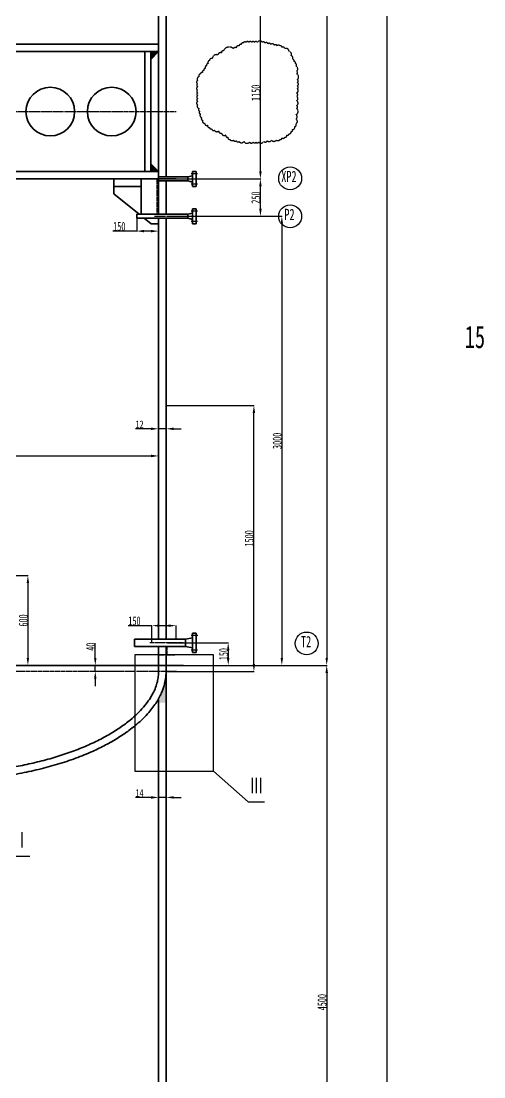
# Model space of a CAD drawing. Header units: millimetres. Extents: x -8910 to 8910, y -12615 to 12615.
# Drawn here: x -4188 to -1098, y -8337 to -1284 of the extents above; entities that cross this region are included whole.
import ezdxf

# ---------------------------------------------------------------- set-up
doc = ezdxf.new("R2010")
doc.units = ezdxf.units.MM
doc.linetypes.add('EB_DASHDOT', pattern=[39, 30, -3, 3, -3])
for name, color, linetype, lineweight in [('CAXA0', 7, 'Continuous', 35), ('CAXA1', 1, 'EB_DASHDOT', 25), ('CAXA3', 7, 'Continuous', 25), ('CAXA4', 2, 'Continuous', 25)]:
    doc.layers.add(name, color=color, linetype=linetype, lineweight=lineweight)
doc.styles.add('标准', font='SIMFANG.TTF', dxfattribs={"width": 0.667})
doc.dimstyles.new('机械', dxfattribs={"dimtxt": 50, "dimasz": 50, "dimexe": 10, "dimexo": 5, "dimgap": 5, "dimtad": 1, "dimdec": 0, "dimdsep": 46, "dimtxsty": '标准', "dimcen": 0, "dimdle": 6, "dimazin": 2, "dimtfac": 1, "dimtdec": 0, "dimtmove": 0, "dimatfit": 3, "dimldrblk": 'NONE', "dimfxl": 1, "dimtolj": 1, "dimtzin": 0, "dimarcsym": 0})
doc.dimstyles.new('标准', dxfattribs={"dimtxt": 3.5, "dimasz": 3.5, "dimexe": 2, "dimexo": 0, "dimtad": 1, "dimdec": 1, "dimdsep": 46, "dimtxsty": '标准', "dimcen": 0, "dimdle": 4, "dimazin": 2, "dimtfac": 1, "dimtdec": 1, "dimtmove": 0, "dimatfit": 3, "dimldrblk": 'NONE', "dimfxl": 1, "dimtolj": 1, "dimtzin": 0, "dimarcsym": 0})

# ---------------------------------------------------------------- blocks, each defined once
blk = doc.blocks.new('*D104')
at = {"layer": 'CAXA4', "color": 0, "lineweight": -2}
for p, q in [((-3153.3, -1188.1), (-2588, -1188.1)), ((-2590, -2288.1), (-2590, -1238.1)), ((-3179.8, -2338.1), (-2588, -2338.1))]:
    blk.add_line(p, q, dxfattribs=at)
at = {"layer": 'CAXA4', "color": 0}
for points in [[(-2598.3, -1238.1), (-2581.6, -1238.1), (-2590, -1188.1)], [(-2598.3, -2288.1), (-2581.6, -2288.1), (-2590, -2338.1)]]:
    blk.add_solid(points, dxfattribs=at)
at = {"layer": 'Defpoints', "color": 0}
for p in [(-3153.3, -1188.1), (-2590, -1188.1), (-3179.8, -2338.1)]:
    blk.add_point(p, dxfattribs=at)
at = {"layer": 'CAXA4', "color": 0, "insert": (-2620.6, -1763.1), "char_height": 60, "attachment_point": 5, "rotation": 90, "style": '标准'}
blk.add_mtext('\\A1;\\fFangSong_GB2312;1150', dxfattribs=at)
blk = doc.blocks.new('_None')
blk = doc.blocks.new('*D99')
at = {"layer": 'CAXA4', "color": 0, "lineweight": -2}
for p, q in [((-3103.3, -5588.1), (-2145.3, -5588.1)), ((-2147.3, -5638.1), (-2147.3, -10038.1)), ((-3150.3, -10088.1), (-2145.3, -10088.1))]:
    blk.add_line(p, q, dxfattribs=at)
at = {"layer": 'CAXA4', "color": 0}
for points in [[(-2155.7, -5638.1), (-2139, -5638.1), (-2147.3, -5588.1)], [(-2155.7, -10038.1), (-2139, -10038.1), (-2147.3, -10088.1)]]:
    blk.add_solid(points, dxfattribs=at)
at = {"layer": 'Defpoints', "color": 0}
for p in [(-3103.3, -5588.1), (-3150.3, -10088.1), (-2147.3, -10088.1)]:
    blk.add_point(p, dxfattribs=at)
at = {"layer": 'CAXA4', "color": 0, "insert": (-2178, -7838.1), "char_height": 60, "attachment_point": 5, "rotation": 90, "style": '标准'}
blk.add_mtext('\\A1;\\fFangSong_GB2312;4500', dxfattribs=at)
blk = doc.blocks.new('*D152')
at = {"layer": 'CAXA4', "color": 0, "lineweight": -2}
for p, q in [((-3179.8, -2588.1), (-2445.1, -2588.1)), ((-2447.1, -2638.1), (-2447.1, -5538.1)), ((-3103.3, -5588.1), (-2445.1, -5588.1))]:
    blk.add_line(p, q, dxfattribs=at)
at = {"layer": 'CAXA4', "color": 0}
for points in [[(-2455.5, -2638.1), (-2438.8, -2638.1), (-2447.1, -2588.1)], [(-2455.5, -5538.1), (-2438.8, -5538.1), (-2447.1, -5588.1)]]:
    blk.add_solid(points, dxfattribs=at)
at = {"layer": 'Defpoints', "color": 0}
for p in [(-3179.8, -2588.1), (-3103.3, -5588.1), (-2447.1, -5588.1)]:
    blk.add_point(p, dxfattribs=at)
at = {"layer": 'CAXA4', "color": 0, "insert": (-2477.8, -4088.1), "char_height": 60, "attachment_point": 5, "rotation": 90, "style": '标准'}
blk.add_mtext('\\A1;\\fFangSong_GB2312;3000', dxfattribs=at)
blk = doc.blocks.new('*D97')
at = {"layer": 'CAXA4', "color": 0, "lineweight": -2}
for p, q in [((-3210.9, -5438.1), (-2803.2, -5438.1)), ((-2805.2, -5488.1), (-2805.2, -5538.1)), ((-3103.3, -5588.1), (-2803.2, -5588.1))]:
    blk.add_line(p, q, dxfattribs=at)
at = {"layer": 'CAXA4', "color": 0}
for points in [[(-2813.5, -5488.1), (-2796.9, -5488.1), (-2805.2, -5438.1)], [(-2813.5, -5538.1), (-2796.9, -5538.1), (-2805.2, -5588.1)]]:
    blk.add_solid(points, dxfattribs=at)
at = {"layer": 'Defpoints', "color": 0}
for p in [(-3210.9, -5438.1), (-3103.3, -5588.1), (-2805.2, -5588.1)]:
    blk.add_point(p, dxfattribs=at)
at = {"layer": 'CAXA4', "color": 0, "insert": (-2835.8, -5513.1), "char_height": 60, "attachment_point": 5, "rotation": 90, "style": '标准'}
blk.add_mtext('\\A1;\\fFangSong_GB2312;150', dxfattribs=at)
blk = doc.blocks.new('*D96')
at = {"layer": 'CAXA4', "color": 0, "lineweight": -2}
for p, q in [((-4455.2, -4988.1), (-4141.1, -4988.1)), ((-4143.1, -5038.1), (-4143.1, -5538.1)), ((-3103.3, -5588.1), (-4145.1, -5588.1))]:
    blk.add_line(p, q, dxfattribs=at)
at = {"layer": 'CAXA4', "color": 0}
for points in [[(-4151.4, -5038.1), (-4134.7, -5038.1), (-4143.1, -4988.1)], [(-4151.4, -5538.1), (-4134.7, -5538.1), (-4143.1, -5588.1)]]:
    blk.add_solid(points, dxfattribs=at)
at = {"layer": 'Defpoints', "color": 0}
for p in [(-4455.2, -4988.1), (-4143.1, -5588.1), (-3103.3, -5588.1)]:
    blk.add_point(p, dxfattribs=at)
at = {"layer": 'CAXA4', "color": 0, "insert": (-4173.7, -5288.1), "char_height": 60, "attachment_point": 5, "rotation": 90, "style": '标准'}
blk.add_mtext('\\A1;\\fFangSong_GB2312;600', dxfattribs=at)
blk = doc.blocks.new('*D150')
at = {"layer": 'CAXA4', "color": 0, "lineweight": -2}
for p, q in [((-3179.8, -2338.1), (-2588, -2338.1)), ((-2590, -2538.1), (-2590, -2388.1)), ((-3179.8, -2588.1), (-2588, -2588.1))]:
    blk.add_line(p, q, dxfattribs=at)
at = {"layer": 'CAXA4', "color": 0}
for points in [[(-2598.3, -2388.1), (-2581.6, -2388.1), (-2590, -2338.1)], [(-2598.3, -2538.1), (-2581.6, -2538.1), (-2590, -2588.1)]]:
    blk.add_solid(points, dxfattribs=at)
at = {"layer": 'Defpoints', "color": 0}
for p in [(-3179.8, -2338.1), (-2590, -2338.1), (-3179.8, -2588.1)]:
    blk.add_point(p, dxfattribs=at)
at = {"layer": 'CAXA4', "color": 0, "insert": (-2620.6, -2463.1), "char_height": 60, "attachment_point": 5, "rotation": 90, "style": '标准'}
blk.add_mtext('\\A1;\\fFangSong_GB2312;250', dxfattribs=at)
blk = doc.blocks.new('*D95')
at = {"layer": 'CAXA4', "color": 0, "lineweight": -2}
for p, q in [((-3693, -5538.1), (-3693, -5438.8)), ((-3103.3, -5588.1), (-3695, -5588.1)), ((-3543.3, -5628.1), (-3695, -5628.1)), ((-3693, -5628.1), (-3693, -5588.1)), ((-3693, -5678.1), (-3693, -5728.1))]:
    blk.add_line(p, q, dxfattribs=at)
at = {"layer": 'CAXA4', "color": 0}
for points in [[(-3701.3, -5538.1), (-3684.6, -5538.1), (-3693, -5588.1)], [(-3701.3, -5678.1), (-3684.6, -5678.1), (-3693, -5628.1)]]:
    blk.add_solid(points, dxfattribs=at)
at = {"layer": 'Defpoints', "color": 0}
for p in [(-3693, -5588.1), (-3543.3, -5628.1), (-3103.3, -5588.1)]:
    blk.add_point(p, dxfattribs=at)
at = {"layer": 'CAXA4', "color": 0, "insert": (-3723.6, -5463.5), "char_height": 60, "attachment_point": 5, "rotation": 90, "style": '标准'}
blk.add_mtext('\\A1;\\fFangSong_GB2312;40', dxfattribs=at)
blk = doc.blocks.new('*CAXBLOCK449')
at = {"layer": 'CAXA4', "color": 0, "linetype": 'Continuous', "lineweight": 25}
for p, q in [((-4508.8, -6645), (-4238.8, -6863.1)), ((-4238.8, -6863.1), (-4129.3, -6863.1))]:
    blk.add_line(p, q, dxfattribs=at)
at = {"layer": 'CAXA4', "color": 0, "linetype": 'Continuous', "lineweight": 25, "insert": (-4230.5, -6700.5), "char_height": 105, "attachment_point": 1, "style": '标准'}
blk.add_mtext('\\fFangSong_GB2312;Ⅰ', dxfattribs=at)
blk = doc.blocks.new('*CAXBLOCK4510')
at = {"layer": 'CAXA4', "color": 0, "linetype": 'Continuous', "lineweight": 25}
for p, q in [((-2903.3, -6295.3), (-2672.7, -6500)), ((-2672.7, -6500), (-2563.2, -6500))]:
    blk.add_line(p, q, dxfattribs=at)
at = {"layer": 'CAXA4', "color": 0, "linetype": 'Continuous', "lineweight": 25, "insert": (-2664.4, -6337.4), "char_height": 105, "attachment_point": 1, "style": '标准'}
blk.add_mtext('\\fFangSong_GB2312;Ⅲ', dxfattribs=at)
blk = doc.blocks.new('*D98')
at = {"layer": 'CAXA4', "color": 0, "lineweight": -2}
for p, q in [((-4153.3, 9865.9), (-1744.2, 9865.9)), ((-1746.2, 9815.9), (-1746.2, -10038.1)), ((-2953.3, -10088.1), (-1744.2, -10088.1))]:
    blk.add_line(p, q, dxfattribs=at)
at = {"layer": 'CAXA4', "color": 0}
for points in [[(-1754.5, 9815.9), (-1737.9, 9815.9), (-1746.2, 9865.9)], [(-1754.5, -10038.1), (-1737.9, -10038.1), (-1746.2, -10088.1)]]:
    blk.add_solid(points, dxfattribs=at)
at = {"layer": 'Defpoints', "color": 0}
for p in [(-4153.3, 9865.9), (-2953.3, -10088.1), (-1746.2, -10088.1)]:
    blk.add_point(p, dxfattribs=at)
at = {"layer": 'CAXA4', "color": 0, "insert": (-1776.8, -111.1), "char_height": 60, "attachment_point": 5, "rotation": 90, "style": '标准'}
blk.add_mtext('\\A1;\\fFangSong_GB2312;～19954', dxfattribs=at)
blk = doc.blocks.new('*D106')
at = {"layer": 'CAXA4', "color": 0, "lineweight": -2}
for p, q in [((-3103.3, 8711.9), (-2145.3, 8711.9)), ((-2147.3, 8661.9), (-2147.3, -5538.1)), ((-3103.3, -5588.1), (-2145.3, -5588.1))]:
    blk.add_line(p, q, dxfattribs=at)
at = {"layer": 'CAXA4', "color": 0}
for points in [[(-2155.7, 8661.9), (-2139, 8661.9), (-2147.3, 8711.9)], [(-2155.7, -5538.1), (-2139, -5538.1), (-2147.3, -5588.1)]]:
    blk.add_solid(points, dxfattribs=at)
at = {"layer": 'Defpoints', "color": 0}
for p in [(-3103.3, 8711.9), (-3103.3, -5588.1), (-2147.3, -5588.1)]:
    blk.add_point(p, dxfattribs=at)
at = {"layer": 'CAXA4', "color": 0, "insert": (-2178, 1561.9), "char_height": 60, "attachment_point": 5, "rotation": 90, "style": '标准'}
blk.add_mtext('\\A1;\\fFangSong_GB2312;14300', dxfattribs=at)
blk = doc.blocks.new('*D149')
at = {"layer": 'CAXA4', "color": 0, "lineweight": -2}
for p, q in [((-3416.5, -2601.5), (-3416.5, -2689.1)), ((-3269.9, -2622.9), (-3269.9, -2689.1)), ((-3416.5, -2687.1), (-3575.6, -2687.1)), ((-3319.9, -2687.1), (-3366.5, -2687.1))]:
    blk.add_line(p, q, dxfattribs=at)
at = {"layer": 'CAXA4', "color": 0}
for points in [[(-3366.5, -2678.8), (-3366.5, -2695.5), (-3416.5, -2687.1)], [(-3319.9, -2678.8), (-3319.9, -2695.5), (-3269.9, -2687.1)]]:
    blk.add_solid(points, dxfattribs=at)
at = {"layer": 'Defpoints', "color": 0}
for p in [(-3416.5, -2601.5), (-3269.9, -2622.9), (-3269.9, -2687.1)]:
    blk.add_point(p, dxfattribs=at)
at = {"layer": 'CAXA4', "color": 0, "insert": (-3532.7, -2655.9), "char_height": 60, "attachment_point": 5, "style": '标准'}
blk.add_mtext('\\A1;150', dxfattribs=at)
blk = doc.blocks.new('*D151')
at = {"layer": 'CAXA4', "color": 0, "lineweight": -2}
for p, q in [((-3222.9, -3851.4), (-2631.5, -3851.4)), ((-2633.5, -5578.1), (-2633.5, -3901.4)), ((-3222.9, -5628.1), (-2631.5, -5628.1))]:
    blk.add_line(p, q, dxfattribs=at)
at = {"layer": 'CAXA4', "color": 0}
for points in [[(-2641.8, -3901.4), (-2625.1, -3901.4), (-2633.5, -3851.4)], [(-2641.8, -5578.1), (-2625.1, -5578.1), (-2633.5, -5628.1)]]:
    blk.add_solid(points, dxfattribs=at)
at = {"layer": 'Defpoints', "color": 0}
for p in [(-3222.9, -3851.4), (-2633.5, -3851.4), (-3222.9, -5628.1)]:
    blk.add_point(p, dxfattribs=at)
at = {"layer": 'CAXA4', "color": 0, "insert": (-2664.7, -4739.8), "char_height": 60, "attachment_point": 5, "rotation": 90, "style": '标准'}
blk.add_mtext('\\A1;1500', dxfattribs=at)
blk = doc.blocks.new('*D153')
at = {"layer": 'CAXA4', "color": 0, "lineweight": -2}
for p, q in [((-6236.8, -4092), (-6236.8, -4191.1)), ((-3269.9, -4092), (-3269.9, -4191.1)), ((-6186.8, -4189.1), (-3319.9, -4189.1))]:
    blk.add_line(p, q, dxfattribs=at)
at = {"layer": 'CAXA4', "color": 0}
for points in [[(-6186.8, -4180.8), (-6186.8, -4197.5), (-6236.8, -4189.1)], [(-3319.9, -4180.8), (-3319.9, -4197.5), (-3269.9, -4189.1)]]:
    blk.add_solid(points, dxfattribs=at)
at = {"layer": 'Defpoints', "color": 0}
for p in [(-6236.8, -4092), (-3269.9, -4092), (-3269.9, -4189.1)]:
    blk.add_point(p, dxfattribs=at)
at = {"layer": 'CAXA4', "color": 0, "insert": (-4753.4, -4157.8), "char_height": 60, "attachment_point": 5, "style": '标准'}
blk.add_mtext('\\A1;%%c3000', dxfattribs=at)
blk = doc.blocks.new('*D158')
at = {"layer": 'CAXA4', "color": 0, "lineweight": -2}
for p, q in [((-3314.7, -5323), (-3474, -5323)), ((-3314.7, -5438.1), (-3314.7, -5321)), ((-3203.3, -5323), (-3264.7, -5323)), ((-3153.3, -5414), (-3153.3, -5321))]:
    blk.add_line(p, q, dxfattribs=at)
at = {"layer": 'CAXA4', "color": 0}
for points in [[(-3264.7, -5314.7), (-3264.7, -5331.3), (-3314.7, -5323)], [(-3203.3, -5314.7), (-3203.3, -5331.3), (-3153.3, -5323)]]:
    blk.add_solid(points, dxfattribs=at)
at = {"layer": 'Defpoints', "color": 0}
for p in [(-3153.3, -5323), (-3153.3, -5414), (-3314.7, -5438.1)]:
    blk.add_point(p, dxfattribs=at)
at = {"layer": 'CAXA4', "color": 0, "insert": (-3431.2, -5291.7), "char_height": 60, "attachment_point": 5, "style": '标准'}
blk.add_mtext('\\A1;150', dxfattribs=at)
blk = doc.blocks.new('*D179')
at = {"layer": 'CAXA4', "color": 0, "lineweight": -2}
for p, q in [((-3319.9, -4007.7), (-3424.2, -4007.7)), ((-3269.9, -5409), (-3269.9, -3997.7)), ((-3219.9, -4007.7), (-3269.9, -4007.7)), ((-3219.9, -5409), (-3219.9, -3997.7)), ((-3169.9, -4007.7), (-3119.9, -4007.7))]:
    blk.add_line(p, q, dxfattribs=at)
at = {"layer": 'CAXA4', "color": 0}
for points in [[(-3319.9, -3999.4), (-3319.9, -4016), (-3269.9, -4007.7)], [(-3169.9, -3999.4), (-3169.9, -4016), (-3219.9, -4007.7)]]:
    blk.add_solid(points, dxfattribs=at)
at = {"layer": 'Defpoints', "color": 0}
for p in [(-3269.9, -4007.7), (-3269.9, -5414), (-3219.9, -5414)]:
    blk.add_point(p, dxfattribs=at)
at = {"layer": 'CAXA4', "color": 0, "insert": (-3397.1, -3977.6), "char_height": 50, "attachment_point": 5, "style": '标准'}
blk.add_mtext('\\A1;12', dxfattribs=at)
blk = doc.blocks.new('*D180')
at = {"layer": 'CAXA4', "color": 0, "lineweight": -2}
for p, q in [((-3269.9, -5814.9), (-3269.9, -6480.5)), ((-3219.9, -5820), (-3219.9, -6480.5)), ((-3319.9, -6470.5), (-3424.4, -6470.5)), ((-3219.9, -6470.5), (-3269.9, -6470.5)), ((-3169.9, -6470.5), (-3119.9, -6470.5))]:
    blk.add_line(p, q, dxfattribs=at)
at = {"layer": 'CAXA4', "color": 0}
for points in [[(-3319.9, -6462.1), (-3319.9, -6478.8), (-3269.9, -6470.5)], [(-3169.9, -6462.1), (-3169.9, -6478.8), (-3219.9, -6470.5)]]:
    blk.add_solid(points, dxfattribs=at)
at = {"layer": 'Defpoints', "color": 0}
for p in [(-3269.9, -5809.9), (-3219.9, -5815), (-3269.9, -6470.5)]:
    blk.add_point(p, dxfattribs=at)
at = {"layer": 'CAXA4', "color": 0, "insert": (-3397.2, -6440.4), "char_height": 50, "attachment_point": 5, "style": '标准'}
blk.add_mtext('\\A1;14', dxfattribs=at)

msp = doc.modelspace()

# ---------------------------------------------------------------- hatches: boundary and pattern name
at = {"layer": 'CAXA0', "linetype": 'Continuous', "lineweight": 25}
for points in [[(-3321.39, -1539.6), (-3269.91, -1488.12), (-3321.39, -1488.12)], [(-3321.39, -2236.64), (-3269.91, -2288.12), (-3321.39, -2288.12)], [(-3222.91, -5838.29), (-3272.91, -5838.29), (-3267.39, -5826.53), (-3262.18, -5814.73), (-3257.29, -5802.89), (-3252.73, -5791.01), (-3249.14, -5780.98), (-3245.78, -5770.91), (-3242.64, -5760.81), (-3239.73, -5750.68), (-3237.05, -5740.53), (-3234.61, -5730.36), (-3232.39, -5720.17), (-3230.4, -5709.96), (-3228.65, -5699.74), (-3227.13, -5689.51), (-3225.84, -5679.28), (-3224.79, -5669.03), (-3223.97, -5658.79), (-3223.38, -5648.55), (-3223.03, -5638.32), (-3222.91, -5628.09)]]:
    msp.add_hatch(color=256, dxfattribs=at).paths.add_polyline_path(points, flags=0)

# ---------------------------------------------------------------- linework, layer by layer
at = {"layer": 'CAXA0'}
for p, q in [((-3269.91, 3237.75), (-3269.91, -2574.68)), ((-3219.91, 3237.75), (-3219.91, -2324.68)), ((-3269.91, -2338.12), (-3269.91, -1375.82)), ((-6703.29, -1438.12), (-3269.91, -1438.12)), ((-3269.91, -1438.12), (-3269.91, -2338.12)), ((-6703.29, -1488.12), (-3269.91, -1488.12)), ((-3361.39, -1488.12), (-3361.39, -2288.12)), ((-3269.91, -1488.12), (-3321.39, -1539.6)), ((-3321.39, -1488.12), (-3321.39, -2288.12)), ((-3269.91, -2288.12), (-3321.39, -2236.64)), ((-6703.29, -2288.12), (-3269.91, -2288.12)), ((-3075.95, -2324.68), (-3269.91, -2324.68)), ((-3075.95, -2324.68), (-3043.95, -2317.03)), ((-3075.95, -2351.48), (-3075.95, -2324.68)), ((-3019.95, -2288.08), (-3043.95, -2288.08)), ((-3043.95, -2388.08), (-3043.95, -2288.08)), ((-3019.95, -2388.08), (-3019.95, -2288.08)), ((-6703.29, -2338.12), (-3153.29, -2338.12)), ((-3569.91, -2338.12), (-3569.91, -2438.12)), ((-3569.91, -2388.12), (-3386.54, -2388.12)), ((-3386.54, -2338.12), (-3386.54, -2574.68)), ((-3075.95, -2351.48), (-3269.91, -2351.48)), ((-3219.91, -2351.48), (-3219.91, -2574.68)), ((-3075.95, -2351.48), (-3043.95, -2359.13)), ((-3019.95, -2388.08), (-3043.95, -2388.08)), ((-3399.21, -2574.68), (-3569.91, -2438.12)), ((-3019.95, -2538.08), (-3043.95, -2538.08)), ((-3043.95, -2638.08), (-3043.95, -2538.08)), ((-3019.95, -2638.08), (-3019.95, -2538.08)), ((-3075.95, -2574.68), (-3416.47, -2574.68)), ((-3416.47, -2574.68), (-3416.47, -2601.48)), ((-3075.95, -2601.48), (-3416.47, -2601.48)), ((-3319.91, -2638.12), (-3365.71, -2601.48)), ((-3269.91, -2601.48), (-3269.91, -5413.95)), ((-3269.91, -2601.48), (-3269.91, -5413.95)), ((-3219.91, -2601.48), (-3219.91, -5413.95)), ((-3075.95, -2574.68), (-3043.95, -2567.03)), ((-3075.95, -2601.48), (-3075.95, -2574.68)), ((-3075.95, -2601.48), (-3043.95, -2609.13)), ((-3319.91, -2638.12), (-3269.91, -2638.12)), ((-3019.95, -2638.08), (-3043.95, -2638.08)), ((-3089.92, -5413.95), (-3431.38, -5413.95)), ((-3431.38, -5413.95), (-3431.38, -5462.25)), ((-3089.92, -5413.95), (-3043.92, -5404.45)), ((-3089.92, -5462.25), (-3089.92, -5413.95)), ((-3043.92, -5503.1), (-3043.92, -5373.1)), ((-3019.92, -5373.1), (-3043.92, -5373.1)), ((-3019.92, -5503.1), (-3019.92, -5373.1)), ((-3089.92, -5462.25), (-3431.38, -5462.25)), ((-3282.63, -5438.09), (-3282.63, -5438.12)), ((-3269.91, -5438.09), (-3269.91, -5438.12)), ((-3269.91, -5462.25), (-3269.91, -5628.09)), ((-3269.91, -5462.25), (-3269.91, -5628.09)), ((-3269.91, -5462.25), (-3269.91, -5588)), ((-3219.91, -5462.25), (-3219.91, -6167.79)), ((-3202.89, -5438.14), (-3202.89, -5438.09)), ((-3089.92, -5462.25), (-3043.92, -5471.75)), ((-3019.92, -5503.1), (-3043.92, -5503.1)), ((-3103.29, -5588.09), (-6403.29, -5588.09)), ((-3269.91, -5809.87), (-3269.91, -8708.06)), ((-3219.92, -6167.79), (-3219.92, -8708.06)), ((-3219.91, -6167.79), (-3219.91, -8708.06))]:
    msp.add_line(p, q, dxfattribs=at)
for centre in [(-3993.29, -1888.12), (-3583.29, -1888.12)]:
    msp.add_circle(centre, 162.5, dxfattribs=at)
for points, knots in [([(-4691.62, -6310.84), (-4653.66, -6310.08), (-4615.21, -6308.61), (-4537.64, -6304.13), (-4498.53, -6301.12), (-4420.01, -6293.49), (-4380.6, -6288.86), (-4301.91, -6277.94), (-4262.63, -6271.64), (-4184.63, -6257.34), (-4145.92, -6249.35), (-4069.54, -6231.68), (-4031.88, -6222.01), (-3958.07, -6201.05), (-3921.93, -6189.76), (-3851.65, -6165.69), (-3817.51, -6152.9), (-3751.67, -6125.98), (-3719.98, -6111.85), (-3659.44, -6082.46), (-3630.59, -6067.2), (-3576.06, -6035.8), (-3550.39, -6019.67), (-3502.47, -5986.81), (-3480.22, -5970.08), (-3442.56, -5939.07), (-3426.62, -5924.81), (-3397.28, -5896.31), (-3383.88, -5882.07), (-3359.56, -5853.77), (-3348.65, -5839.72), (-3329.19, -5811.98), (-3320.65, -5798.29), (-3305.77, -5771.38), (-3299.43, -5758.16), (-3288.74, -5732.25), (-3284.39, -5719.55), (-3277.46, -5694.67), (-3274.88, -5682.48), (-3271.3, -5658.52), (-3270.29, -5646.75), (-3269.95, -5632.79), (-3269.92, -5630.43), (-3269.92, -5628.09)], [0, 0, 0, 0, 99.1738435, 99.1738435, 198.3476871, 198.3476871, 297.5215306, 297.5215306, 396.6953742, 396.6953742, 495.8692177, 495.8692177, 595.0430612, 595.0430612, 694.2169048, 694.2169048, 793.3907483, 793.3907483, 892.5645919, 892.5645919, 991.7384354, 991.7384354, 1090.9122789, 1090.9122789, 1190.0861225, 1190.0861225, 1273.4161955, 1273.4161955, 1356.7462686, 1356.7462686, 1440.0763416, 1440.0763416, 1523.4064147, 1523.4064147, 1606.7364877, 1606.7364877, 1690.0665608, 1690.0665608, 1773.3966338, 1773.3966338, 1856.7267069, 1856.7267069, 1873.6561823, 1873.6561823, 1873.6561823, 1873.6561823]), ([(-4672.31, -6360.41), (-4662.78, -6360.16), (-4653.21, -6359.87), (-4628.28, -6359), (-4612.89, -6358.34), (-4581.98, -6356.8), (-4566.46, -6355.91), (-4517.61, -6352.72), (-4484.11, -6350), (-4406.28, -6342.33), (-4361.87, -6336.96), (-4273.22, -6324.12), (-4228.99, -6316.64), (-4141.32, -6299.56), (-4097.88, -6289.96), (-4012.44, -6268.64), (-3970.43, -6256.94), (-3888.5, -6231.52), (-3848.57, -6217.81), (-3771.41, -6188.54), (-3734.18, -6172.99), (-3669.28, -6143.18), (-3641.08, -6129.17), (-3587.17, -6100.24), (-3561.45, -6085.31), (-3512.71, -6054.7), (-3489.68, -6039.03), (-3453.26, -6012.13), (-3439.11, -6001.07), (-3412.19, -5978.75), (-3399.42, -5967.51), (-3371.49, -5941.35), (-3356.84, -5926.4), (-3332.97, -5899.83), (-3323.27, -5888.22), (-3305.29, -5865.04), (-3297, -5853.47), (-3281.81, -5830.44), (-3274.9, -5818.97), (-3262.41, -5796.21), (-3256.84, -5784.92), (-3248.21, -5765.37), (-3244.87, -5757.09), (-3238.87, -5740.63), (-3236.2, -5732.44), (-3229.23, -5708.37), (-3225.83, -5692.64), (-3221.26, -5661.67), (-3220.09, -5646.43), (-3219.92, -5630.32), (-3219.92, -5629.21), (-3219.92, -5628.09)], [0, 0, 0, 0, 25.3738622, 25.3738622, 65.9647092, 65.9647092, 106.5555563, 106.5555563, 193.3516776, 193.3516776, 307.5668748, 307.5668748, 421.782072, 421.782072, 535.9972692, 535.9972692, 650.2124664, 650.2124664, 764.4276636, 764.4276636, 878.6428608, 878.6428608, 972.6146169, 972.6146169, 1066.586373, 1066.586373, 1160.558129, 1160.558129, 1224.9945264, 1224.9945264, 1289.4309238, 1289.4309238, 1374.1193073, 1374.1193073, 1439.6339069, 1439.6339069, 1505.1485064, 1505.1485064, 1570.663106, 1570.663106, 1636.1777056, 1636.1777056, 1684.9605681, 1684.9605681, 1733.7434307, 1733.7434307, 1829.3919351, 1829.3919351, 1925.0404395, 1925.0404395, 1932.1929695, 1932.1929695, 1932.1929695, 1932.1929695])]:
    msp.add_open_spline(points, degree=3, knots=knots, dxfattribs=at)
at = {"layer": 'CAXA1'}
for p, q in [((-6820.2, -1888.12), (-3153.29, -1888.12)), ((-3010.57, -2303.83), (-3052.21, -2303.83)), ((-3296.42, -2338.05), (-2984.48, -2338.05)), ((-3282.63, -2338.12), (-3282.63, -2574.68)), ((-3010.57, -2372.33), (-3052.21, -2372.33)), ((-3296.42, -2588.05), (-2984.48, -2588.05)), ((-3010.57, -2553.83), (-3052.21, -2553.83)), ((-3010.57, -2622.33), (-3052.21, -2622.33)), ((-3009.15, -5388.85), (-3052.18, -5388.85)), ((-3106.11, -5438.09), (-3327.57, -5438.09)), ((-3213.1, -5518.08), (-3213.1, -5467.35)), ((-3210.94, -5438.12), (-2862.65, -5438.12)), ((-3010.91, -5487.38), (-3052.18, -5487.38)), ((-3269.91, -5518.15), (-3232.15, -5518.15)), ((-3213.1, -5518.15), (-3213.1, -5518.08)), ((-3213.1, -5518.15), (-3162.3, -5518.15)), ((-3269.91, -5588), (-3232.15, -5588)), ((-3213.1, -5588), (-3162.3, -5588))]:
    msp.add_line(p, q, dxfattribs=at)
at = {"layer": 'CAXA1', "linetype": 'EB_DASHDOT', "lineweight": 25}
msp.add_line((-3150.29, -5628.09), (-6353.29, -5628.09), dxfattribs=at)
at = {"layer": 'CAXA1'}
msp.add_lwpolyline([(-2751.52, -1463.24, 0.5205671), (-2770.33, -1467.94, 0.5205671), (-2836.17, -1482.03, 0.5205671), (-2850.28, -1496.12, 0.5205671), (-2873.79, -1510.22, 0.5205671), (-2911.41, -1533.71, 0.5205671), (-2930.22, -1547.8, 0.5205671), (-2939.62, -1566.59, 0.5205671), (-2949.03, -1580.69, 0.5205671), (-2958.43, -1599.48, 0.5205671), (-2967.84, -1613.57, 0.5205671), (-2977.24, -1627.67, 0.5205671), (-2991.35, -1637.06, 0.5205671), (-3000.76, -1655.86, 0.5205671), (-3010.16, -1679.34, 0.5205671), (-3010.16, -1702.83, 0.5205671), (-3010.16, -1721.63, 0.5205671), (-3010.16, -1745.12, 0.5205671), (-3010.16, -1763.91, 0.5205671), (-3010.16, -1782.7, 0.5205671), (-3010.16, -1801.49, 0.5205671), (-3010.16, -1820.28, 0.5205671), (-3010.16, -1843.77, 0.5205671), (-3000.76, -1867.26, 0.5205671), (-2996.05, -1886.05, 0.5205671), (-2991.35, -1904.85, 0.5205671), (-2981.95, -1928.34, 0.5205671), (-2977.24, -1947.13, 0.5205671), (-2963.14, -1965.92, 0.5205671), (-2944.33, -1980.01, 0.5205671), (-2930.22, -1994.11, 0.5205671), (-2916.11, -2003.5, 0.5205671), (-2897.3, -2012.9, 0.5205671), (-2869.09, -2017.6, 0.5205671), (-2850.28, -2031.69, 0.5205671), (-2822.06, -2045.78, 0.5205671), (-2807.95, -2059.88, 0.5205671), (-2793.84, -2073.97, 0.5205671), (-2770.33, -2078.67, 0.5205671), (-2751.52, -2083.37, 0.5205671), (-2732.71, -2088.07, 0.5205671), (-2699.79, -2088.07, 0.5205671), (-2662.17, -2092.76, 0.5205671), (-2638.66, -2092.76, 0.5205671), (-2619.85, -2092.76, 0.5205671), (-2601.04, -2092.76, 0.5205671), (-2568.12, -2088.07, 0.5205671), (-2544.61, -2083.37, 0.5205671), (-2516.39, -2078.67, 0.5205671), (-2483.48, -2078.67, 0.5205671), (-2459.96, -2073.97, 0.5205671), (-2445.85, -2064.58, 0.5205671), (-2427.04, -2059.88, 0.5205671), (-2412.94, -2045.78, 0.5205671), (-2398.83, -2036.39, 0.5205671), (-2384.72, -2022.29, 0.5205671), (-2375.32, -2008.2, 0.5205671), (-2361.21, -1989.41, 0.5205671), (-2351.8, -1970.62, 0.5205671), (-2351.8, -1937.73, 0.5205671), (-2351.8, -1909.54, 0.5205671), (-2347.1, -1867.26, 0.5205671), (-2347.1, -1848.47, 0.5205671), (-2347.1, -1815.59, 0.5205671), (-2347.1, -1787.4, 0.5205671), (-2347.1, -1763.91, 0.5205671), (-2342.4, -1735.72, 0.5205671), (-2342.4, -1716.93, 0.5205671), (-2342.4, -1693.44, 0.5205671), (-2342.4, -1674.65, 0.5205671), (-2347.1, -1637.06, 0.5205671), (-2347.1, -1618.27, 0.5205671), (-2351.8, -1585.39, 0.5205671), (-2356.51, -1566.59, 0.5205671), (-2365.91, -1552.5, 0.5205671), (-2375.32, -1538.41, 0.5205671), (-2384.72, -1514.92, 0.5205671), (-2398.83, -1486.73, 0.5205671), (-2427.04, -1467.94, 0.5205671), (-2445.85, -1458.54, 0.5205671), (-2459.96, -1449.15, 0.5205671), (-2478.77, -1449.15, 0.5205671), (-2497.58, -1444.45, 0.5205671), (-2521.1, -1439.75, 0.5205671), (-2539.91, -1435.05, 0.5205671), (-2558.72, -1430.35, 0.5205671), (-2577.53, -1425.66, 0.5205671), (-2610.44, -1425.66, 0.5205671), (-2629.25, -1425.66, 0.5205671), (-2648.07, -1425.66, 0.5205671), (-2666.88, -1425.66, 0.5205671), (-2685.69, -1425.66, 0.5205671), (-2704.5, -1430.35, 0.5205671), (-2718.6, -1439.75, 0.5205671), (-2732.71, -1449.15, 0.5205671)], format="xyb", close=True, dxfattribs=at)
at = {"layer": 'CAXA3'}
for p, q in [((-3429.34, -5518.08), (-3429.34, -6295.3)), ((-2903.29, -5518.08), (-3429.34, -5518.08)), ((-2903.29, -6295.3), (-2903.29, -5518.08)), ((-3429.34, -6295.3), (-2903.29, -6295.3))]:
    msp.add_line(p, q, dxfattribs=at)
for centre in [(-2391.58, -2334.69), (-2391.58, -2588.05), (-2281.01, -5441.74)]:
    msp.add_circle(centre, 76.34, dxfattribs=at)

# ---------------------------------------------------------------- block references
at = {"layer": 'CAXA4'}
for name in ['*CAXBLOCK4510', '*CAXBLOCK449']:
    msp.add_blockref(name, (0, 0), dxfattribs=at)

# ---------------------------------------------------------------- texts
at = {"layer": 'CAXA3', "color": 0, "linetype": 'Continuous', "lineweight": 25, "insert": (-1225.56, -3318.73), "char_height": 150, "attachment_point": 1, "style": '标准'}
msp.add_mtext('\\fFangSong_GB2312;15', dxfattribs=at)
at = {"layer": 'CAXA4', "linetype": 'Continuous', "lineweight": 25, "char_height": 75, "attachment_point": 1, "style": '标准'}
for s, insert in [('\\fFangSong_GB2312;XP2', (-2450.71, -2284.58)), ('\\fFangSong_GB2312;P2', (-2429.82, -2537.94)), ('\\fFangSong_GB2312;T2', (-2319.26, -5391.62))]:
    msp.add_mtext(s, dxfattribs=dict(at, insert=insert))

# ---------------------------------------------------------------- dimensions: what is measured, and where the dimension line sits
at = {"layer": 'CAXA4'}
for base, p1, p2, angle, text, picture, middle in [((-1746.19, -10088.09), (-4153.29, 9865.91), (-2953.27, -10088.09), 90, '\\fFangSong_GB2312;～19954', '*D98', (-1776.81, -111.09)), ((-2147.35, -5588.09), (-3103.29, 8711.91), (-3103.29, -5588.09), 270, '\\fFangSong_GB2312;14300', '*D106', (-2177.97, 1561.91)), ((-2589.97, -1188.12), (-3179.79, -2338.05), (-3153.29, -1188.12), 90, '\\fFangSong_GB2312;1150', '*D104', (-2620.59, -1763.09)), ((-2589.97, -2338.05), (-3179.79, -2588.05), (-3179.79, -2338.05), 90, '\\fFangSong_GB2312;250', '*D150', (-2620.59, -2463.05)), ((-2447.14, -5588.09), (-3179.79, -2588.05), (-3103.29, -5588.09), 90, '\\fFangSong_GB2312;3000', '*D152', (-2477.77, -4088.07)), ((-2633.48, -3851.41), (-3222.88, -5628.09), (-3222.88, -3851.41), 90, '1500', '*D151', (-2664.74, -4739.75)), ((-4143.06, -5588.09), (-4455.21, -4988.07), (-3103.29, -5588.09), 90, '\\fFangSong_GB2312;600', '*D96', (-4173.68, -5288.08)), ((-3692.96, -5588.09), (-3543.33, -5628.09), (-3103.29, -5588.09), 270, '\\fFangSong_GB2312;40', '*D95', (-3723.59, -5463.45)), ((-2805.22, -5588.09), (-3210.94, -5438.12), (-3103.29, -5588.09), 90, '\\fFangSong_GB2312;150', '*D97', (-2835.84, -5513.1)), ((-2147.35, -10088.09), (-3103.29, -5588.09), (-3150.29, -10088.09), 270, '\\fFangSong_GB2312;4500', '*D99', (-2177.97, -7838.09))]:
    dim = msp.add_linear_dim(base=base, p1=p1, p2=p2, angle=angle, text=text, dimstyle='标准', override={"dimtxt": 60, "dimasz": 50}, dxfattribs=at)
    dim.commit()
    dim.dimension.update_dxf_attribs({"geometry": picture, "text_midpoint": middle})
for base, p1, p2, picture, middle in [((-3269.91, -2687.14), (-3416.47, -2601.48), (-3269.91, -2622.86), '*D149', (-3532.72, -2687.14)), ((-3153.29, -5322.99), (-3314.75, -5438.1), (-3153.29, -5413.95), '*D158', (-3431.16, -5322.99))]:
    dim = msp.add_linear_dim(base=base, p1=p1, p2=p2, text='150', dimstyle='标准', override={"dimtxt": 60, "dimasz": 50}, dxfattribs=at)
    dim.commit()
    dim.dimension.update_dxf_attribs({"geometry": picture, "text_midpoint": middle, "dimtype": 160})
for base, p1, p2, text, picture, middle in [((-3269.91, -4007.72), (-3219.91, -5413.95), (-3269.91, -5413.95), '12', '*D179', (-3397.06, -3977.61)), ((-3269.91, -6470.48), (-3219.91, -5815.02), (-3269.91, -5809.87), '14', '*D180', (-3397.16, -6440.38))]:
    dim = msp.add_linear_dim(base=base, p1=p1, p2=p2, text=text, dimstyle='机械', dxfattribs=at)
    dim.commit()
    dim.dimension.update_dxf_attribs({"geometry": picture, "text_midpoint": middle})
dim = msp.add_linear_dim(base=(-3269.91, -4189.12), p1=(-6236.82, -4092.02), p2=(-3269.91, -4092.02), text='%%c3000', dimstyle='标准', override={"dimtxt": 60, "dimasz": 50}, dxfattribs=at)
dim.commit()
dim.dimension.update_dxf_attribs({"geometry": '*D153', "text_midpoint": (-4753.37, -4157.84)})

doc.saveas('drawing.dxf')
